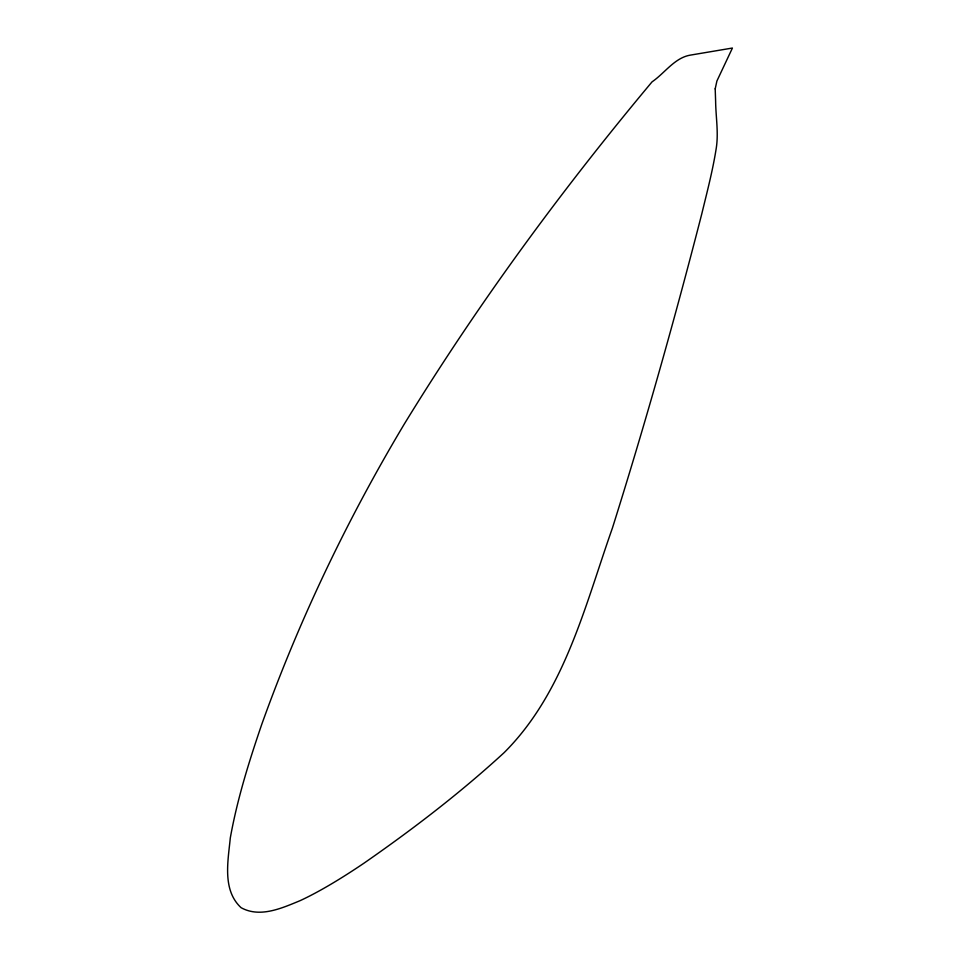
<?xml version="1.0" encoding="UTF-8"?>
<svg xmlns="http://www.w3.org/2000/svg" width="960" height="960" viewBox="0 0 960 960"><rect width="100%" height="100%" fill="white"/><g stroke="black" fill="none" stroke-linecap="round" stroke-linejoin="round"><path stroke-width="1.44" d="M715.2 88.836L715.62 101.136C715.776 116.508 718.572 131.976 716.388 147.312C712.944 169.776 707.124 191.796 701.784 213.864C674.688 319.344 645.096 424.2 612.408 528.084C584.892 605.976 564.492 692.472 504.084 752.688C460.236 792.948 412.824 829.26 363.96 863.196A290.964 51.372 -42 0 1 299.916 900.744C281.784 908.184 260.016 918.132 241.092 907.692C222.024 890.04 228.084 860.94 230.292 838.008C237.228 799.224 249.024 761.568 261.756 724.344C299.196 619.836 347.364 519.252 404.328 423.996C477.936 303.84 561.696 189.888 652.068 81.84C664.56 73.332 674.544 57.876 690.12 55.164L732.432 48.036L716.904 81.012L715.2 88.836"/></g></svg>
